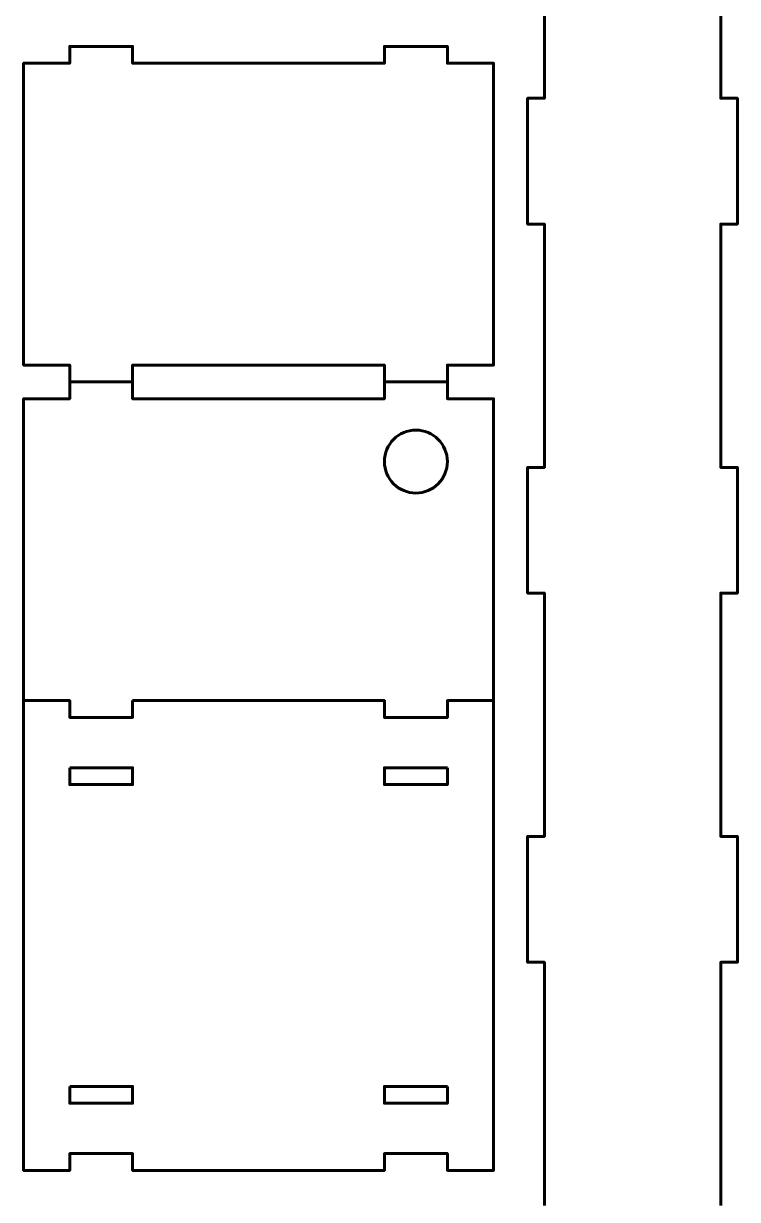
# Model space of a CAD drawing. Header units: millimetres. Extents: x -506 to -29, y -1445 to -43.
# Drawn here: x -199.1 to -29, y -880 to -599.6 of the extents above; entities that cross this region are included whole.
import ezdxf

# ---------------------------------------------------------------- set-up
doc = ezdxf.new("R2010")
doc.units = ezdxf.units.MM
doc.linetypes.add('K5LT_BASIC', pattern=[0])

# ---------------------------------------------------------------- blocks, each defined once
blk = doc.blocks.new('U32')
at = {"color": 150, "linetype": 'K5LT_BASIC', "lineweight": 60, "true_color": 0x0080ff}
for points in [[(-173.1, -761.04), (-113.1, -761.04), (-113.1, -765.04), (-98.1, -765.04), (-98.1, -761.04), (-87.1, -761.04), (-87.1, -873.04), (-98.1, -873.04), (-98.1, -869.04), (-113.1, -869.04), (-113.1, -873.04), (-173.1, -873.04), (-173.1, -869.04), (-188.1, -869.04), (-188.1, -873.04), (-199.1, -873.04), (-199.1, -761.04), (-188.1, -761.04), (-188.1, -765.04), (-173.1, -765.04)], [(-188.1, -777.04), (-173.1, -777.04), (-173.1, -781.04), (-188.1, -781.04)], [(-98.1, -777.04), (-113.1, -777.04), (-113.1, -781.04), (-98.1, -781.04)], [(-188.1, -853.04), (-173.1, -853.04), (-173.1, -857.04), (-188.1, -857.04)], [(-98.1, -853.04), (-113.1, -853.04), (-113.1, -857.04), (-98.1, -857.04)]]:
    blk.add_lwpolyline(points, close=True, dxfattribs=at)
blk = doc.blocks.new('U33')
at = {"color": 150, "linetype": 'K5LT_BASIC', "lineweight": 60, "true_color": 0x0080ff}
blk.add_lwpolyline([(-87.1, -761.04), (-87.1, -689.04), (-98.1, -689.04), (-98.1, -685.04), (-113.1, -685.04), (-113.1, -689.04), (-173.1, -689.04), (-173.1, -685.04), (-188.1, -685.04), (-188.1, -689.04), (-199.1, -689.04), (-199.1, -761.04)], dxfattribs=at)
blk.add_circle((-105.6, -704.04), 7.5, dxfattribs=at)

msp = doc.modelspace()

# ---------------------------------------------------------------- linework, layer by layer
at = {"color": 150, "linetype": 'K5LT_BASIC', "lineweight": 60, "true_color": 0x0080ff}
for points in [[(-74.98, -559.41), (-74.98, -617.41), (-78.98, -617.41), (-78.98, -647.41), (-74.98, -647.41), (-74.98, -705.41), (-78.98, -705.41), (-78.98, -735.41), (-74.98, -735.41), (-74.98, -793.41), (-78.98, -793.41), (-78.98, -823.41), (-74.98, -823.41), (-74.98, -881.41)], [(-32.98, -881.41), (-32.98, -823.41), (-28.98, -823.41), (-28.98, -793.41), (-32.98, -793.41), (-32.98, -735.41), (-28.98, -735.41), (-28.98, -705.41), (-32.98, -705.41), (-32.98, -647.41), (-28.98, -647.41), (-28.98, -617.41), (-32.98, -617.41), (-32.98, -559.41)], [(-188.1, -685.04), (-188.1, -681.04), (-199.1, -681.04), (-199.1, -609.04), (-188.1, -609.04), (-188.1, -605.04), (-173.1, -605.04), (-173.1, -609.04), (-113.1, -609.04), (-113.1, -605.04), (-98.1, -605.04), (-98.1, -609.04), (-87.1, -609.04), (-87.1, -681.04), (-98.1, -681.04), (-98.1, -685.04)], [(-113.1, -685.04), (-113.1, -681.04), (-173.1, -681.04), (-173.1, -685.04)]]:
    msp.add_lwpolyline(points, dxfattribs=at)

# ---------------------------------------------------------------- block references
for name in ['U33', 'U32']:
    msp.add_blockref(name, (0, 0))

doc.saveas('drawing.dxf')
